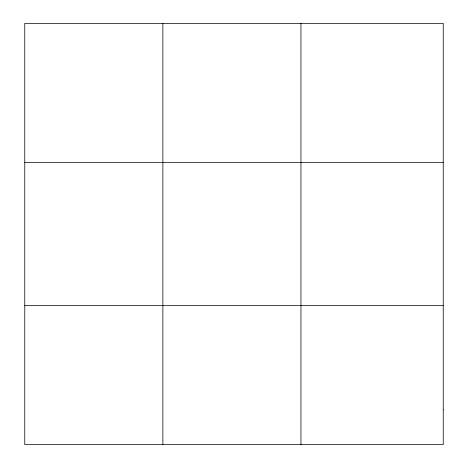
<?xml version="1.0" encoding="UTF-8"?>
<svg xmlns="http://www.w3.org/2000/svg" width="468" height="468" viewBox="0 0 468 468"><rect width="100%" height="100%" fill="white"/><g stroke="black" fill="none" stroke-linecap="round" stroke-linejoin="round"><path stroke-width="0.7" d="M162.864 23.4L162.864 444.6M300.953 23.4L300.953 444.6M24.769 162.396L443.231 162.396M24.769 305.604L443.231 305.604M443.231 409.851L443.231 444.6L24.769 444.6L24.769 23.4L443.231 23.4L443.231 409.851"/></g></svg>
